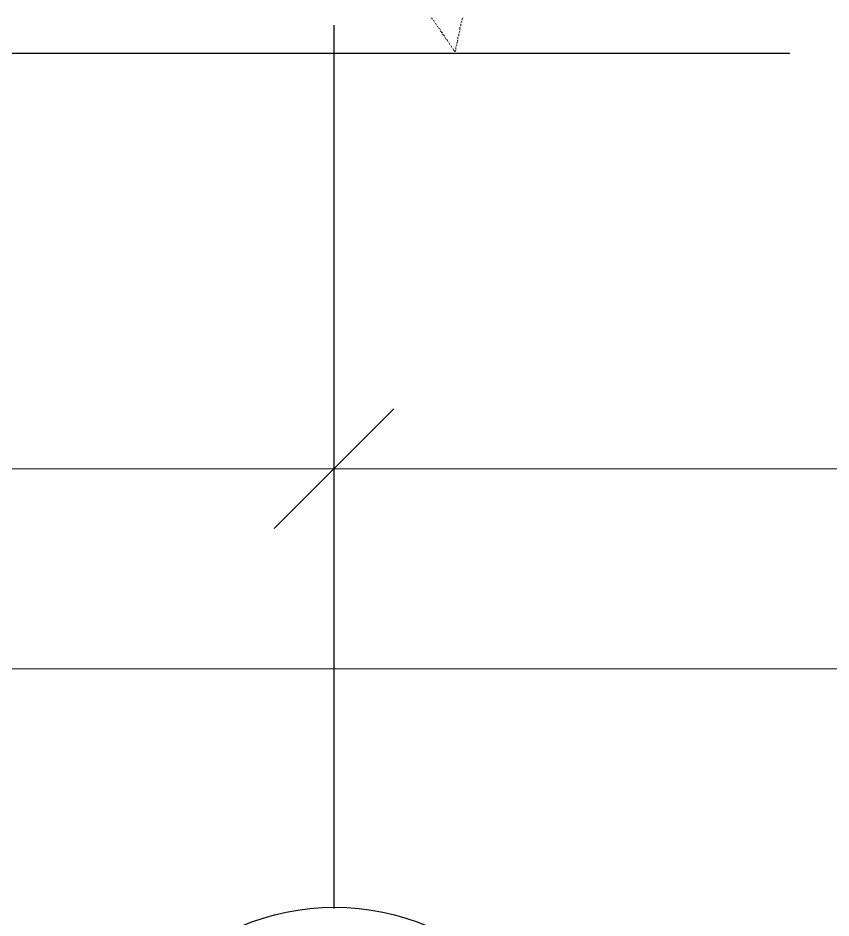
# Model space of a CAD drawing. Extents: x 0 to 604, y 0 to 420.
# Drawn here: x 132.65 to 149.6, y 155.29 to 174.05 of the extents above; entities that cross this region are included whole.
import ezdxf

# ---------------------------------------------------------------- set-up
doc = ezdxf.new("R2010")
doc.units = 0

msp = doc.modelspace()

# ---------------------------------------------------------------- linework, layer by layer
at = {"color": 7, "lineweight": 5}
for p, q in [((141.287, 174.032), (141.266, 174.054)), ((141.33, 173.969), (141.309, 174.011)), ((141.372, 173.905), (141.351, 173.948)), ((141.901, 173.99), (141.88, 173.948)), ((141.923, 174.054), (141.901, 174.011)), ((141.415, 173.842), (141.393, 173.884)), ((141.457, 173.799), (141.436, 173.842)), ((141.499, 173.736), (141.457, 173.778)), ((141.859, 173.778), (141.838, 173.736)), ((141.859, 173.863), (141.859, 173.799)), ((141.88, 173.927), (141.88, 173.884)), ((141.542, 173.673), (141.499, 173.715)), ((141.563, 173.609), (141.542, 173.651)), ((141.605, 173.567), (141.584, 173.609)), ((141.817, 173.588), (141.796, 173.524)), ((141.817, 173.651), (141.817, 173.609)), ((141.838, 173.715), (141.838, 173.673)), ((141.647, 173.503), (141.626, 173.546)), ((141.69, 173.44), (141.668, 173.482)), ((141.732, 173.376), (141.711, 173.418)), ((141.796, 173.503), (141.774, 173.461)), ((141.774, 173.44), (141.774, 173.397)), ((141.753, 173.355), (141.732, 173.376)), ((141.774, 173.376), (141.753, 173.355)), ((139.234, 165.269), (139.234, 166.645)), ((139.234, 165.269), (139.234, 166.645)), ((137.986, 163.407), (140.483, 165.904)), ((140.483, 165.904), (137.986, 163.407)), ((107.23, 164.655), (141.245, 164.655)), ((137.245, 164.655), (171.238, 164.655)), ((381.233, 160.486), (47.244, 160.486))]:
    msp.add_line(p, q, dxfattribs=at)
at = {"lineweight": 25}
for p, q in [((139.234, 173.905), (139.234, 160.507)), ((148.738, 173.313), (128.736, 173.313)), ((139.234, 160.507), (139.234, 155.49))]:
    msp.add_line(p, q, dxfattribs=at)
msp.add_circle((139.245, 150.506), 5.006, dxfattribs=at)

doc.saveas('drawing.dxf')
